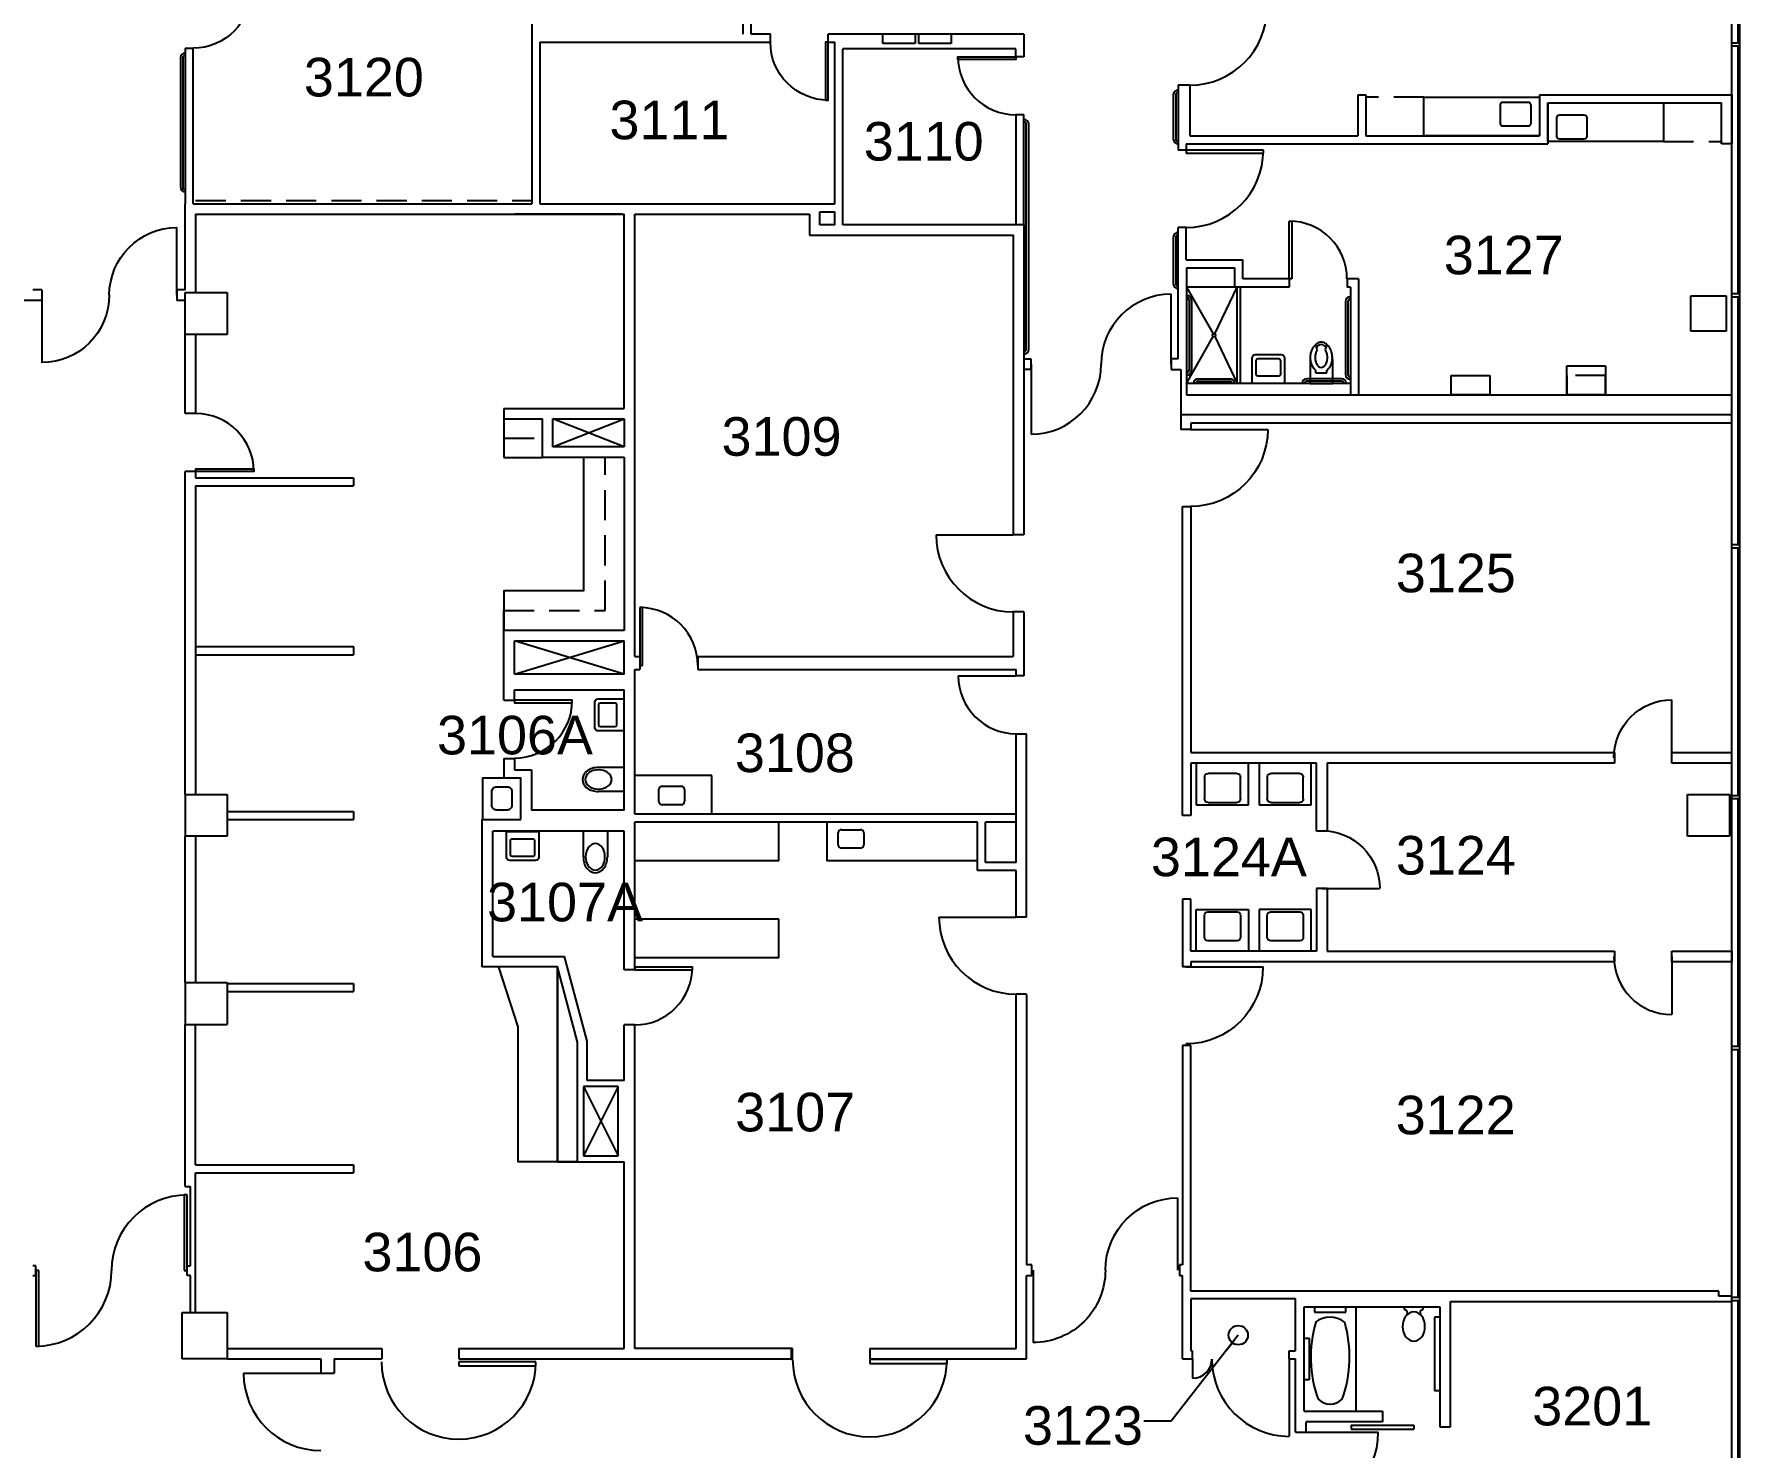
# Model space of a CAD drawing. Extents: x 338 to 7662, y 1527 to 4766.
# Drawn here: x 6426 to 7486, y 3029 to 3908 of the extents above; entities that cross this region are included whole.
import ezdxf
from ezdxf.enums import TextEntityAlignment as Align

# ---------------------------------------------------------------- set-up
doc = ezdxf.new("R2010")
doc.units = 0
doc.header["$LTSCALE"] = 150
doc.header["$MEASUREMENT"] = 0
doc.linetypes.add('HIDDEN2', pattern=[0.1875, 0.125, -0.0625])
doc.layers.get('0').update_dxf_attribs({"linetype": 'CONTINUOUS'})
for name, color, linetype in [('A-ANNO-TX192', 4, 'CONTINUOUS'), ('A-COLS', 5, 'CONTINUOUS'), ('A-DOOR', 2, 'CONTINUOUS'), ('A-FLOR-CASE', 3, 'CONTINUOUS'), ('A-FLOR-CASE-UPPR', 3, 'HIDDEN2'), ('A-FLOR-HRAL', 1, 'CONTINUOUS'), ('A-FLOR-PFIX', 2, 'CONTINUOUS'), ('A-GLAZ', 2, 'CONTINUOUS'), ('A-GLAZ-SILL', 1, 'CONTINUOUS'), ('A-SHFT', 1, 'CONTINUOUS'), ('A-WALL-FULL', 6, 'CONTINUOUS'), ('X-ELEC-PANL', 2, 'CONTINUOUS'), ('X-EQPM', 2, 'CONTINUOUS')]:
    doc.layers.add(name, color=color, linetype=linetype)
doc.styles.add('ARIAL', font='arial.ttf')
doc.styles.get("Standard").update_dxf_attribs({"font": 'simplex'})
doc.dimstyles.new('DIM1-4', dxfattribs={"dimscale": 48, "dimtxt": 0.09375, "dimasz": 0.125, "dimexe": 0.125, "dimexo": 0.09375, "dimgap": 0, "dimtad": 1, "dimdec": 4, "dimzin": 7, "dimdsep": 46, "dimlunit": 4, "dimtxsty": 'Standard', "dimcen": 2.25, "dimdle": 1.5, "dimadec": 0, "dimazin": 0, "dimtfac": 1, "dimtdec": 4, "dimtix": 1, "dimtofl": 0, "dimtmove": 2, "dimatfit": 3, "dimfxl": 1, "dimtolj": 1, "dimtzin": 0, "dimarcsym": 0})

# ---------------------------------------------------------------- blocks, each defined once
blk = doc.blocks.new('dr-48')
blk.add_line((0, 0), (0, 48))
blk.add_arc((-0.1, 0), 48.1, 0.0423, 89.9052)
blk = doc.blocks.new('DR')
blk.add_lwpolyline([(0, 0), (0, 0.049), (1, 0.049), (1, 0)], close=True)
blk.add_arc((0, 0), 1, 0, 90)
blk = doc.blocks.new('90-DOOR')
blk.add_blockref('DR', (0, 0))
blk = doc.blocks.new('GRAB2')
for p, q in [((-3, -9.75), (-3, 9.75)), ((-1.5, -9.75), (-1.5, 9.75))]:
    blk.add_line(p, q)
for centre, radius, start, end in [((0, 9.75), 3, 90, 180), ((0, 9.75), 1.5, 90, 180), ((0, -9.75), 3, 180, 270), ((0, -9.75), 1.5, 180, 270)]:
    blk.add_arc(centre, radius, start, end)
blk = doc.blocks.new('GRAB4')
for p, q in [((-21.75, 3), (21.75, 3)), ((-21.75, 1.5), (21.75, 1.5))]:
    blk.add_line(p, q)
for centre, radius, start, end in [((-21.75, 0), 3, 90, 180), ((-21.75, 0), 1.5, 90, 180), ((21.75, 0), 3, 0, 90), ((21.75, 0), 1.5, 0, 90)]:
    blk.add_arc(centre, radius, start, end)
blk = doc.blocks.new('ABH-3$0$SQSINK', base_point=(7666.5, 954))
for p, q in [((7659, 952.5), (7659, 943.5)), ((7672.5, 954), (7660.5, 954)), ((7674, 943.5), (7674, 952.5)), ((7660.5, 942), (7672.5, 942))]:
    blk.add_line(p, q)
for centre, start, end in [((7660.5, 952.5), 90, 180), ((7672.5, 952.5), 0, 90), ((7660.5, 943.5), 180, 270), ((7672.5, 943.5), 270, 0)]:
    blk.add_arc(centre, 1.5, start, end)
blk = doc.blocks.new('LAV')
for p, q in [((-18, -10), (-18, -26)), ((0, -8), (-16, -8)), ((-5.5, -10.5), (-14.5, -10.5)), ((0, -28), (0, -8)), ((-15.5, -11.5), (-15.5, -24.5)), ((-4.5, -24.5), (-4.5, -11.5)), ((-16, -28), (0, -28)), ((-14.5, -25.5), (-5.5, -25.5))]:
    blk.add_line(p, q)
for centre, radius, start, end in [((-16, -10), 2, 90, 180), ((-14.5, -11.5), 1, 90, 180), ((-5.5, -11.5), 1, 0, 90), ((-16, -26), 2, 180, 270), ((-14.5, -24.5), 1, 180, 270), ((-5.5, -24.5), 1, 270, 0)]:
    blk.add_arc(centre, radius, start, end)
blk = doc.blocks.new('ABH-3$0$DBLDOOR', base_point=(6096, 1716))
for p, q in [((6108, 1716), (6108, 1728)), ((6084, 1716), (6084, 1704))]:
    blk.add_line(p, q)
for centre, start, end in [((6108, 1716), 90, 180), ((6084, 1716), 270, 0)]:
    blk.add_arc(centre, 12, start, end)
blk = doc.blocks.new('dr-42')
blk.add_line((0, 0), (0, 42.1))
blk.add_arc((-0.1, -0.1), 42.1, 0.0689, 89.8337)
blk = doc.blocks.new('window')
at = {"layer": 'A-GLAZ'}
for p, q in [((0, 5), (0, 0)), ((2, 5), (2, 0)), ((2, 1), (156, 1))]:
    blk.add_line(p, q, dxfattribs=at)
at = {"layer": 'A-GLAZ', "linetype": 'Continuous'}
for p, q in [((0, 5), (2, 5)), ((0, 0), (2, 0))]:
    blk.add_line(p, q, dxfattribs=at)
at = {"layer": 'A-GLAZ-SILL'}
for p, q in [((2, 5), (156, 5)), ((2, 0), (156, 0))]:
    blk.add_line(p, q, dxfattribs=at)
blk = doc.blocks.new('A_XP03$0$LAV')
for p, q in [((-18, -10), (-18, -26)), ((0, -8), (-16, -8)), ((-5.5, -10.5), (-14.5, -10.5)), ((0, -28), (0, -8)), ((-15.5, -11.5), (-15.5, -24.5)), ((-4.5, -24.5), (-4.5, -11.5)), ((-16, -28), (0, -28)), ((-14.5, -25.5), (-5.5, -25.5))]:
    blk.add_line(p, q)
for centre, radius, start, end in [((-16, -10), 2, 90, 180), ((-14.5, -11.5), 1, 90, 180), ((-5.5, -11.5), 1, 0, 90), ((-16, -26), 2, 180, 270), ((-14.5, -24.5), 1, 180, 270), ((-5.5, -24.5), 1, 270, 0)]:
    blk.add_arc(centre, radius, start, end)

msp = doc.modelspace()

# ---------------------------------------------------------------- linework, layer by layer
at = {"layer": 'A-COLS'}
for p, q in [((6519.8, 3747), (6545.8, 3747)), ((6519.8, 3721), (6519.8, 3747)), ((6519.8, 3747), (6545.8, 3747)), ((6519.8, 3721), (6519.8, 3747)), ((6545.8, 3747), (6545.8, 3721)), ((6545.8, 3747), (6545.8, 3721)), ((7456, 3723), (7456, 3745)), ((7456, 3745), (7478, 3745)), ((7478, 3723), (7456, 3723)), ((6545.8, 3721), (6519.8, 3721)), ((6545.8, 3721), (6519.8, 3721)), ((6519.8, 3435), (6545.8, 3435)), ((6519.8, 3435), (6519.8, 3409)), ((6519.8, 3435), (6545.8, 3435)), ((6519.8, 3435), (6519.8, 3409)), ((6545.8, 3435), (6545.8, 3409)), ((6545.8, 3435), (6545.8, 3409)), ((7454, 3409), (7454, 3435)), ((7454, 3435), (7480, 3435)), ((6545.8, 3409), (6519.8, 3409)), ((6545.8, 3409), (6519.8, 3409)), ((7480, 3409), (7454, 3409)), ((6519.8, 3318), (6545.8, 3318)), ((6519.8, 3318), (6519.8, 3292)), ((6519.8, 3318), (6545.8, 3318)), ((6519.8, 3318), (6519.8, 3292)), ((6545.8, 3318), (6545.8, 3292)), ((6545.8, 3318), (6545.8, 3292)), ((6519.8, 3292), (6545.8, 3292)), ((6519.8, 3292), (6545.8, 3292)), ((6518, 3113), (6545.8, 3113)), ((6518, 3084), (6518, 3113)), ((6545.8, 3113), (6545.8, 3084))]:
    msp.add_line(p, q, dxfattribs=at)
at = {"layer": 'A-COLS', "linetype": 'Continuous'}
for p, q in [((7478, 3745), (7478, 3723)), ((7480, 3435), (7480, 3409)), ((6545.8, 3084), (6518, 3084))]:
    msp.add_line(p, q, dxfattribs=at)
at = {"layer": 'A-DOOR'}
for p, q in [((7190.3, 3835.5), (7142.2, 3835.5)), ((7142.2, 3835.5), (7142.2, 3833.7)), ((7142.2, 3833.7), (7190.3, 3833.7)), ((7190.3, 3833.7), (7190.3, 3835.5)), ((7206.2, 3755.5), (7206.2, 3791.5)), ((7206.2, 3791.5), (7208, 3791.5)), ((7208, 3791.5), (7208, 3755.5)), ((7208, 3755.5), (7206.2, 3755.5)), ((7173.9, 3690.5), (7173.9, 3750.5)), ((7175.9, 3690.5), (7175.9, 3750.5)), ((7145, 3662), (7193, 3662)), ((6986.7, 3596.5), (7034.7, 3596.5)), ((6804.2, 3551.2), (6802.5, 3551.2)), ((6802.5, 3551.2), (6802.5, 3515.2)), ((6804.2, 3515.2), (6804.2, 3551.2)), ((6802.5, 3515.2), (6804.2, 3515.2)), ((7000.5, 3508.8), (7036.5, 3508.8)), ((7444.2, 3457.8), (7444.2, 3493.8)), ((7226.5, 3376.5), (7262.5, 3376.5)), ((6988.5, 3358.8), (7036.5, 3358.8)), ((7444.2, 3334.2), (7444.2, 3298.2)), ((7142, 3327.8), (7190, 3327.8)), ((6521, 3186), (6519.2, 3186)), ((6519.2, 3186), (6519.2, 3139)), ((6521, 3139), (6521, 3186)), ((7137, 3139.2), (7137, 3184.2)), ((6427, 3139), (6427, 3092)), ((6428.8, 3139), (6427, 3139)), ((6428.8, 3092), (6428.8, 3139)), ((6519.2, 3139), (6521, 3139)), ((7047, 3139.2), (7047, 3094.2)), ((6427, 3092), (6428.8, 3092)), ((6689.9, 3082.2), (6689.9, 3079.8)), ((6737.9, 3082.2), (6689.9, 3082.2)), ((6689.9, 3079.8), (6737.9, 3079.8)), ((6737.9, 3079.8), (6737.9, 3082.2)), ((6945.5, 3083.6), (6945.5, 3081.2)), ((6993.5, 3083.6), (6945.5, 3083.6)), ((6945.5, 3081.2), (6993.5, 3081.2)), ((6993.5, 3081.2), (6993.5, 3083.6)), ((7146.2, 3084), (7146.2, 3072)), ((6556.1, 3075.1), (6605.9, 3075.1)), ((7213.5, 3038.5), (7261.5, 3038.5)), ((7244.8, 3042.9), (7283.8, 3042.9)), ((7244.8, 3042.9), (7244.8, 3040.4)), ((7244.8, 3040.4), (7283.8, 3040.4)), ((7283.8, 3042.9), (7283.8, 3040.4))]:
    msp.add_line(p, q, dxfattribs=at)
for points in [[(6526.5, 3635.8), (6526.5, 3637.5), (6562.5, 3637.5), (6562.5, 3635.8)], [(6724.5, 3493.6), (6724.5, 3491.9), (6760.5, 3491.9), (6760.5, 3493.6)], [(6799.3, 3327.7), (6799.3, 3326), (6835.3, 3326), (6835.3, 3327.7)]]:
    msp.add_lwpolyline(points, close=True, dxfattribs=at)
for centre, radius, start, end in [((7144.5, 3924), 48, 270, 0), ((7142.2, 3835.5), 48, 270, 0), ((7206.2, 3755.5), 36, 0, 90), ((6526.5, 3635.8), 36, 0, 90), ((7034.7, 3596.5), 48, 180, 270), ((6802.5, 3515.2), 36, 0, 90), ((7036.5, 3508.8), 36, 180, 270), ((6724.5, 3493.6), 36, 270, 0), ((7036.5, 3358.8), 48, 180, 270), ((6799.2, 3327.7), 36, 270, 0), ((6521, 3139), 47, 90, 180), ((6427, 3139), 47, 270, 0), ((6689.9, 3082.2), 48, 180, 0), ((6945.5, 3083.6), 48, 180, 0), ((7146.2, 3084), 12, 270.0948, 359.9577), ((6604.1, 3075.1), 48, 180, 270)]:
    msp.add_arc(centre, radius, start, end, dxfattribs=at)
at = {"layer": 'A-DOOR', "extrusion": (0, 0, -1)}
for centre, major_axis, start_param, end_param in [((7145, 3662), (33.9, 33.9), 0.785398, 2.356194), ((7444.2, 3457.8), (25.5, 25.5), 3.926991, 5.497787), ((7226.5, 3376.5), (-25.5, 25.5), 0.785398, 2.356194), ((7142, 3327.8), (33.9, 33.9), 0.785398, 2.356194), ((7137, 3139.2), (-31.8, 31.8), 5.497787, 7.068583), ((7047, 3139.2), (-31.8, 31.8), 2.356194, 3.926991), ((7213.5, 3038.5), (33.9, 33.9), 0.785398, 2.356194)]:
    msp.add_ellipse(centre, major_axis=major_axis, ratio=1, start_param=start_param, end_param=end_param, dxfattribs=at)
at = {"layer": 'A-DOOR'}
msp.add_ellipse((7444.2, 3334.2), major_axis=(-25.5, 25.5), ratio=1, start_param=0.785398, end_param=2.356194, dxfattribs=at)
at = {"layer": 'A-FLOR-CASE'}
for p, q in [((7290, 3868.5), (7362, 3868.5)), ((7290, 3844.5), (7290, 3868.5)), ((7362, 3868.5), (7362, 3844.5)), ((7367, 3865), (7439, 3865)), ((7367, 3841), (7367, 3865)), ((7439, 3865), (7439, 3841)), ((7362, 3844.5), (7290, 3844.5)), ((7439, 3841), (7367, 3841)), ((7307, 3695.5), (7331, 3695.5)), ((7307, 3683.5), (7307, 3695.5)), ((7331, 3695.5), (7331, 3683.5)), ((7379, 3701.5), (7403, 3701.5)), ((7379, 3683.5), (7379, 3701.5)), ((7403, 3701.5), (7403, 3683.5)), ((7331, 3683.5), (7307, 3683.5)), ((7403, 3683.5), (7379, 3683.5)), ((6718, 3668.5), (6718, 3644.5)), ((6718, 3644.5), (6742, 3644.5)), ((7148.5, 3454.5), (7148.5, 3428.5)), ((7181, 3428.5), (7181, 3454.5)), ((7187.5, 3454.5), (7187.5, 3428.5)), ((7220, 3428.5), (7220, 3454.5)), ((6847.3, 3446.7), (6799.3, 3446.7)), ((6847.3, 3422.7), (6847.3, 3446.7)), ((7148.5, 3428.5), (7181, 3428.5)), ((7187.5, 3428.5), (7220, 3428.5)), ((6888.9, 3393.7), (6888.9, 3417.7)), ((6918.8, 3417.7), (6918.8, 3393.7)), ((6888.9, 3393.7), (6799.3, 3393.7)), ((7012.5, 3393.7), (6918.8, 3393.7)), ((7148.5, 3337.5), (7148.5, 3363.5)), ((7148.5, 3363.5), (7181, 3363.5)), ((7181, 3363.5), (7181, 3337.5)), ((7187.5, 3363.5), (7187.5, 3337.5)), ((7220, 3363.5), (7187.5, 3363.5)), ((7220, 3337.5), (7220, 3363.5)), ((6888.9, 3357.5), (6799.3, 3357.5)), ((6888.9, 3333.5), (6888.9, 3357.5)), ((6888.9, 3333.5), (6799.3, 3333.5)), ((6751.2, 3206.6), (6763.8, 3206.6))]:
    msp.add_line(p, q, dxfattribs=at)
for points in [[(6767.4, 3644.8), (6767.4, 3561.6), (6718, 3561.6), (6718, 3537)], [(6763.8, 3206.6), (6726.9, 3206.6), (6726.9, 3290.5), (6714.9, 3327.7)]]:
    msp.add_lwpolyline(points, dxfattribs=at)
for points in [[(6728.6, 3419.4), (6728.6, 3445.1), (6704.6, 3445.1), (6704.6, 3419.4)], [(6751.2, 3327.8), (6751.2, 3327.8), (6751.2, 3206.6), (6751.2, 3206.6)]]:
    msp.add_lwpolyline(points, close=True, dxfattribs=at)
msp.add_lwpolyline([(6713.5, 3439.8), (6720, 3439.8, -0.414214), (6723, 3436.8), (6723, 3428.3, -0.414214), (6720, 3425.3), (6713.5, 3425.3, -0.414214), (6710.5, 3428.3), (6710.5, 3436.8, -0.414214)], format="xyb", close=True, dxfattribs=at)
at = {"layer": 'A-FLOR-CASE-UPPR'}
for p, q in [((7290, 3868.5), (7254, 3868.5)), ((7290, 3844.5), (7290, 3868.5)), ((7290, 3868.5), (7362, 3868.5)), ((7290, 3844.5), (7290, 3868.5)), ((7439, 3865), (7439, 3841)), ((7439, 3865), (7439, 3841)), ((7439, 3841), (7367, 3841)), ((7439, 3841), (7475, 3841)), ((7307, 3695.5), (7331, 3695.5)), ((7307, 3683.5), (7307, 3695.5)), ((7331, 3695.5), (7331, 3683.5)), ((7403, 3695.5), (7379, 3695.5)), ((7379, 3695.5), (7379, 3683.5)), ((7403, 3683.5), (7403, 3695.5)), ((6718, 3668.5), (6718, 3656.5)), ((6718, 3656.5), (6742, 3656.5))]:
    msp.add_line(p, q, dxfattribs=at)
msp.add_lwpolyline([(6718, 3537), (6718, 3549.3), (6781, 3549.3), (6781, 3644.8)], dxfattribs=at)
at = {"layer": 'A-FLOR-HRAL'}
for p, q in [((6516.8, 3893), (6516.8, 3812.7)), ((6518.3, 3893), (6518.3, 3812.7)), ((7134.2, 3870), (7134.2, 3842.5)), ((7135.7, 3870), (7135.7, 3842.5)), ((7042.8, 3711.8), (7042.8, 3851.7)), ((7044.3, 3711.8), (7044.3, 3851.8)), ((7134.2, 3781.5), (7134.2, 3752.5)), ((7135.7, 3781.5), (7135.7, 3752.5))]:
    msp.add_line(p, q, dxfattribs=at)
for centre, radius, start, end in [((6519.8, 3893), 3, 90, 180), ((6519.8, 3893), 1.5, 90, 180), ((7137.2, 3870), 3, 90, 180), ((7137.2, 3870), 1.5, 90, 180), ((7041.3, 3851.7), 3, 0, 90), ((7041.3, 3851.7), 1.5, 0, 90), ((7137.2, 3842.5), 3, 180, 270), ((7137.2, 3842.5), 1.5, 180, 270), ((6519.8, 3812.7), 3, 180, 270), ((6519.8, 3812.7), 1.5, 180, 270), ((7137.2, 3781.5), 3, 90, 180), ((7137.2, 3781.5), 1.5, 90, 180), ((7137.2, 3752.5), 3, 180, 270), ((7137.2, 3752.5), 1.5, 180, 270), ((7041.3, 3711.8), 1.5, 270, 0), ((7041.3, 3711.8), 3, 270, 0)]:
    msp.add_arc(centre, radius, start, end, dxfattribs=at)
at = {"layer": 'A-FLOR-PFIX'}
for p, q in [((6791, 3795.8), (6724.5, 3795.8)), ((7172.4, 3750.5), (7142.5, 3750.5)), ((7142.5, 3750.5), (7158.9, 3721.3)), ((7160.1, 3721.3), (7173.9, 3750.5)), ((7241.3, 3741.5), (7241.3, 3696.1)), ((7242.8, 3741.5), (7242.8, 3696.1)), ((7142.5, 3690.5), (7158.9, 3719.7)), ((7160.1, 3719.7), (7173.9, 3690.5)), ((7238.7, 3693.5), (7217.3, 3693.5)), ((7238.7, 3692), (7217.3, 3692)), ((7173.8, 3448), (7155.8, 3448)), ((7212.8, 3448), (7194.8, 3448)), ((6814.3, 3430.6), (6814.3, 3438.1)), ((6816.3, 3440.1), (6828.3, 3440.1)), ((6830.3, 3438.1), (6830.3, 3430.6)), ((7153.5, 3445.8), (7153.5, 3432.2)), ((7176, 3432.2), (7176, 3445.8)), ((7192.5, 3445.8), (7192.5, 3432.2)), ((7215, 3432.2), (7215, 3445.8)), ((6828.3, 3428.6), (6816.3, 3428.6)), ((7155.8, 3430), (7173.8, 3430)), ((7194.8, 3430), (7212.8, 3430)), ((6925.8, 3403.6), (6925.8, 3411.1)), ((6927.8, 3413.1), (6939.8, 3413.1)), ((6941.8, 3411.1), (6941.8, 3403.6)), ((6939.8, 3401.6), (6927.8, 3401.6)), ((7153.5, 3346.2), (7153.5, 3359.8)), ((7155.8, 3362), (7173.8, 3362)), ((7176, 3359.8), (7176, 3346.2)), ((7192.5, 3346.2), (7192.5, 3359.8)), ((7194.8, 3362), (7212.8, 3362)), ((7215, 3359.8), (7215, 3346.2)), ((7173.8, 3344), (7155.8, 3344)), ((7212.8, 3344), (7194.8, 3344)), ((7222, 3116.5), (7222, 3113.2)), ((7222, 3113.2), (7241.5, 3113.2)), ((7241.5, 3113.2), (7241.5, 3116.5)), ((7248, 3051.5), (7248, 3116.5)), ((7277.7, 3116.5), (7289.7, 3116.5)), ((7296.7, 3110), (7296.7, 3064.5)), ((7300, 3110), (7296.7, 3110)), ((7215.5, 3097), (7218.7, 3097)), ((7218.7, 3097), (7218.7, 3071)), ((7218.7, 3071), (7215.5, 3071)), ((7296.7, 3064.5), (7300, 3064.5))]:
    msp.add_line(p, q, dxfattribs=at)
at = {"layer": 'A-FLOR-PFIX', "linetype": 'Continuous'}
for p, q in [((7223.7, 3711.8), (7223, 3714)), ((7229.4, 3714), (7228.7, 3711.8)), ((7219.3, 3705.4), (7219.3, 3690.5)), ((7233.3, 3690.5), (7233.3, 3705.4)), ((7222.7, 3698.8), (7222.7, 3697.2)), ((7222.7, 3697.2), (7229.7, 3697.2)), ((7229.7, 3697.2), (7229.7, 3698.8)), ((7219.3, 3690.5), (7223.2, 3690.5)), ((7223.2, 3690.5), (7226.2, 3690.5)), ((7226.2, 3690.5), (7229.3, 3690.5)), ((7229.3, 3690.5), (7233.3, 3690.5)), ((6792.8, 3451.8), (6776.7, 3451.8)), ((6792.8, 3436.8), (6776.7, 3436.8)), ((6767.3, 3412.2), (6767.3, 3396.2)), ((6782.3, 3412.2), (6782.3, 3396.2))]:
    msp.add_line(p, q, dxfattribs=at)
at = {"layer": 'A-FLOR-PFIX'}
msp.add_circle((7159.5, 3720.5), 1, dxfattribs=at)
for centre, radius, start, end in [((7244.3, 3741.5), 3, 90, 180), ((7244.3, 3741.5), 1.5, 90, 180), ((7217.3, 3690.5), 3, 90, 180), ((7217.3, 3690.5), 1.5, 90, 180), ((7238.7, 3690.5), 3, 0, 90), ((7238.7, 3690.5), 1.5, 0, 90), ((7244.3, 3696.1), 3, 180, 270), ((7244.3, 3696.1), 1.5, 180, 270), ((6816.3, 3438.1), 2, 90, 180), ((6828.3, 3438.1), 2, 0, 90), ((6816.3, 3430.6), 2, 180, 270), ((6828.3, 3430.6), 2, 270, 0), ((6927.8, 3411.1), 2, 90, 180), ((6939.8, 3411.1), 2, 0, 90), ((6927.8, 3403.6), 2, 180, 270), ((6939.8, 3403.6), 2, 270, 0), ((7231.7, 3095), 15, 53.1301, 126.8699), ((7279.2, 3116), 1.58, 161.5651, 251.5651), ((7278, 3112.8), 1.83, 314.344, 67.6996), ((7289.4, 3112.8), 1.79, 111.7988, 228.2571), ((7288.2, 3116), 1.58, 288.4349, 18.4349), ((7298.5, 3085.3), 78.8, 164.0452, 199.5346), ((7165, 3085.3), 78.8, 340.4654, 15.9548), ((7231.7, 3066.9), 10.9, 226.3972, 313.6028)]:
    msp.add_arc(centre, radius, start, end, dxfattribs=at)
at = {"layer": 'A-FLOR-PFIX', "linetype": 'Continuous'}
for centre, radius, start, end in [((7229, 3707.5), 9.56, 143.3275, 162.8584), ((7227.3, 3708.8), 7.43, 133.4258, 143.3275), ((7228.2, 3708.6), 8.18, 122.7616, 136.6903), ((7222.5, 3713.8), 0.5, 18.2438, 133.4259), ((7228.2, 3708.6), 6.68, 122.7617, 137.2435), ((7226.2, 3711.6), 4.62, 90, 122.7617), ((7226.2, 3711.6), 3.12, 90, 122.7618), ((7226.2, 3711.6), 4.62, 57.2383, 90), ((7226.2, 3711.6), 3.12, 57.2382, 90), ((7224.3, 3708.6), 6.68, 43.6858, 57.2383), ((7224.3, 3708.6), 8.18, 32.7685, 57.2383), ((7229.9, 3713.9), 0.5, 44.3279, 161.7562), ((7221.3, 3706.7), 11.8, 14.929, 32.7685), ((7231.7, 3706.7), 12.4, 162.8584, 180), ((7236.1, 3705.4), 16.8, 174.8046, 180), ((7231.7, 3706.7), 12.4, 180, 197.1416), ((7229, 3705.9), 9.56, 197.1417, 216.6724), ((7231.7, 3706.7), 9.38, 162.8584, 180), ((7231.7, 3706.7), 9.38, 180, 197.1416), ((7229, 3707.5), 6.56, 144.4829, 162.8583), ((7229, 3705.9), 6.56, 197.1417, 216.6725), ((7223.2, 3711.6), 0.5, 324.4828, 18.2438), ((7227.3, 3704.6), 4.43, 216.6725, 231.8648), ((7225.1, 3704.6), 4.43, 308.1352, 323.3275), ((7229.1, 3711.6), 0.5, 161.7562, 215.5172), ((7223.4, 3707.5), 6.56, 17.1417, 35.5171), ((7223.4, 3705.9), 6.56, 323.3275, 342.8583), ((7220.7, 3706.7), 9.38, 0, 17.1416), ((7220.7, 3706.7), 9.38, 342.8584, 360), ((7223.4, 3705.9), 9.56, 323.3276, 342.8583), ((7220.7, 3706.7), 12.4, 342.8584, 8.2651), ((7216.4, 3705.4), 16.8, 0, 14.9289), ((7227.3, 3704.6), 7.43, 216.6725, 231.8648), ((7226.2, 3703.3), 2.76, 233.419, 306.581), ((7225.1, 3704.6), 7.43, 308.1352, 323.3275), ((6774.5, 3443.2), 8.05, 126.9275, 151.1395), ((6774.7, 3443.2), 6.53, 125.8575, 150.1826), ((6775.9, 3441.4), 10.3, 107.292, 126.9275), ((6775.9, 3441.6), 8.61, 106.6662, 125.8575), ((6776.7, 3438.6), 13.2, 90, 107.292), ((6776.7, 3438.9), 11.4, 73.3338, 106.6662), ((6777.5, 3441.6), 8.61, 54.1425, 73.3338), ((6778.8, 3443.2), 6.53, 29.8174, 54.1425), ((6772.5, 3444.3), 5.7, 151.1395, 208.8605), ((6774.5, 3445.5), 8.05, 208.8605, 233.0725), ((6772.9, 3444.3), 4.38, 150.1826, 209.8174), ((6774.7, 3445.4), 6.53, 209.8174, 234.1425), ((6775.9, 3447.2), 10.3, 233.0725, 252.708), ((6775.9, 3447.1), 8.61, 234.1425, 253.3338), ((6776.7, 3450.1), 13.2, 252.708, 270), ((6776.7, 3449.7), 11.4, 253.3338, 286.6662), ((6777.5, 3447.1), 8.61, 286.6662, 305.8575), ((6778.8, 3445.4), 6.53, 305.8575, 330.1826), ((6780.6, 3444.3), 4.38, 0, 29.8174), ((6780.6, 3444.3), 4.38, 330.1826, 0), ((6780.6, 3396.2), 13.2, 180, 197.292), ((6780.2, 3396.2), 11.4, 163.3338, 196.6662), ((6777.6, 3397), 8.61, 144.1425, 163.3338), ((6775.9, 3398.2), 6.53, 119.8174, 144.1425), ((6774.8, 3400.1), 4.38, 60.1826, 119.8174), ((6773.8, 3398.2), 6.53, 35.8575, 60.1826), ((6772.1, 3397), 8.61, 16.6662, 35.8575), ((6769.4, 3396.2), 11.4, 0, 16.6662), ((6769.4, 3396.2), 11.4, 343.3338, 0), ((6769.1, 3396.2), 13.2, 342.708, 0), ((6777.7, 3395.4), 10.3, 197.292, 216.9275), ((6777.6, 3395.4), 8.61, 196.6662, 215.8575), ((6776, 3394), 8.05, 216.9275, 241.1395), ((6775.9, 3394.2), 6.53, 215.8575, 240.1826), ((6774.8, 3392), 5.7, 241.1395, 298.8605), ((6774.8, 3392.3), 4.38, 240.1826, 299.8174), ((6773.8, 3394.2), 6.53, 299.8174, 324.1425), ((6773.7, 3394), 8.05, 298.8605, 323.0725), ((6772.1, 3395.4), 8.61, 324.1425, 343.3338), ((6771.9, 3395.4), 10.3, 323.0725, 342.708)]:
    msp.add_arc(centre, radius, start, end, dxfattribs=at)
at = {"layer": 'A-FLOR-PFIX', "extrusion": (0, 0, -1)}
for centre, major_axis, start_param, end_param in [((7155.8, 3445.8), (-1.59, 1.59), 5.497787, 7.068583), ((7173.8, 3445.8), (-1.59, 1.59), 0.785398, 2.356194), ((7194.8, 3445.8), (-1.59, 1.59), 5.497787, 7.068583), ((7212.8, 3445.8), (-1.59, 1.59), 0.785398, 2.356194), ((7155.8, 3432.2), (-1.59, 1.59), 3.926991, 5.497787), ((7173.8, 3432.2), (-1.59, 1.59), 2.356194, 3.926991), ((7194.8, 3432.2), (-1.59, 1.59), 3.926991, 5.497787), ((7212.8, 3432.2), (-1.59, 1.59), 2.356194, 3.926991), ((7155.8, 3359.8), (1.59, 1.59), 3.926991, 5.497787), ((7173.8, 3359.8), (1.59, 1.59), 5.497787, 7.068583), ((7194.8, 3359.8), (1.59, 1.59), 3.926991, 5.497787), ((7212.8, 3359.8), (1.59, 1.59), 5.497787, 7.068583), ((7155.8, 3346.2), (1.59, 1.59), 2.356194, 3.926991), ((7173.8, 3346.2), (1.59, 1.59), 0.785398, 2.356194), ((7194.8, 3346.2), (1.59, 1.59), 2.356194, 3.926991), ((7212.8, 3346.2), (1.59, 1.59), 0.785398, 2.356194)]:
    msp.add_ellipse(centre, major_axis=major_axis, ratio=1, start_param=start_param, end_param=end_param, dxfattribs=at)
msp.add_ellipse((7283.7, 3104.2), major_axis=(0, 9.1), ratio=0.769231, dxfattribs=at)
at = {"layer": 'A-SHFT'}
for p, q in [((6792.8, 3651.2), (6748.5, 3668.5)), ((6748.5, 3651.2), (6792.8, 3668.5)), ((6792.8, 3509.8), (6724.5, 3530.5)), ((6724.5, 3509.8), (6792.8, 3530.5)), ((6767.5, 3253.4), (6789, 3210.4)), ((6789, 3253.4), (6767.5, 3210.4))]:
    msp.add_line(p, q, dxfattribs=at)
at = {"layer": 'A-WALL-FULL'}
for p, q in [((6866.7, 3907.7), (6866.7, 3962)), ((6871.7, 3907.7), (6871.7, 3962)), ((6735.3, 3939), (6735.3, 3802.2)), ((6883.7, 3907.7), (6871.7, 3907.7)), ((6883.7, 3902.7), (6883.7, 3907.7)), ((7041.3, 3907.7), (6919.7, 3907.7)), ((6919.7, 3902.7), (6919.7, 3907.7)), ((7041.3, 3907.7), (7041.3, 3893.7)), ((6519.8, 3899), (6519.8, 3802.2)), ((6519.8, 3899), (6524.8, 3899)), ((6524.8, 3802.2), (6524.8, 3899)), ((6740.3, 3902.7), (6883.7, 3902.7)), ((6740.3, 3902.7), (6740.3, 3802.2)), ((6919.7, 3902.7), (6923.7, 3902.7)), ((6923.7, 3802.2), (6923.7, 3902.7)), ((6928.7, 3789.2), (6928.7, 3898.5)), ((7036.3, 3898.5), (6928.7, 3898.5)), ((7036.3, 3893.7), (7036.3, 3898.5)), ((7041.3, 3893.7), (7036.3, 3893.7)), ((7144.5, 3876), (7137.2, 3876)), ((7137.2, 3876), (7137.2, 3835.5)), ((7144.5, 3876), (7144.5, 3844.5)), ((7249, 3870), (7249, 3844.5)), ((7249, 3870), (7254, 3870)), ((7254, 3870), (7254, 3844.5)), ((7362, 3870), (7362, 3844.5)), ((7362, 3870), (7481.5, 3870)), ((7367, 3865), (7367, 3839.5)), ((7367, 3865), (7475, 3865)), ((7475, 3839.5), (7475, 3865)), ((7481.5, 3870), (7481.5, 3839.5)), ((7036.3, 3857.7), (7041.3, 3857.7)), ((7036.3, 3857.7), (7036.3, 3789.2)), ((7041.3, 3789.2), (7041.3, 3857.7)), ((7144.5, 3844.5), (7249, 3844.5)), ((7254, 3844.5), (7362, 3844.5)), ((7142.2, 3835.5), (7137.2, 3835.5)), ((7142.2, 3839.5), (7367, 3839.5)), ((7142.2, 3839.5), (7142.2, 3835.5)), ((7481.5, 3839.5), (7475, 3839.5)), ((6519.8, 3748.8), (6519.8, 3802.2)), ((6524.8, 3802.2), (6735.3, 3802.2)), ((6740.3, 3802.2), (6914.5, 3802.2)), ((6914.5, 3802.2), (6923.7, 3802.2)), ((6914.5, 3789.2), (6914.5, 3797.2)), ((6914.5, 3797.2), (6923.7, 3797.2)), ((6923.7, 3789.2), (6923.7, 3797.2)), ((6526.3, 3795.8), (6792.8, 3795.8)), ((6526.3, 3795.8), (6526.3, 3747)), ((6792.8, 3675), (6792.8, 3795.8)), ((6799.3, 3795.8), (6908, 3795.8)), ((6799.3, 3520.8), (6799.3, 3795.8)), ((6908, 3795.8), (6908, 3782.8)), ((6923.7, 3789.2), (6914.5, 3789.2)), ((7041.2, 3789.2), (6928.7, 3789.2)), ((7041.2, 3789.2), (7041.2, 3596.5)), ((7137.2, 3705.8), (7137.2, 3787.5)), ((7142.2, 3787.5), (7137.2, 3787.5)), ((7142.2, 3767.5), (7142.2, 3787.5)), ((6908, 3782.8), (7034.8, 3782.8)), ((7034.8, 3596.5), (7034.8, 3782.8)), ((7142.2, 3767.5), (7177.4, 3767.5)), ((7177.4, 3755.5), (7177.4, 3767.5)), ((7142.5, 3762.5), (7172.4, 3762.5)), ((7142.5, 3762.5), (7142.5, 3683.5)), ((7172.4, 3750.5), (7172.4, 3762.5)), ((7206.2, 3755.5), (7177.4, 3755.5)), ((7206.2, 3755.5), (7206.2, 3750.5)), ((7242.3, 3755.5), (7242.3, 3750.5)), ((7249.3, 3755.5), (7242.3, 3755.5)), ((7249.3, 3755.5), (7249.3, 3683.5)), ((6430.6, 3748.8), (6425, 3748.8)), ((6430.6, 3748.8), (6430.6, 3742.2)), ((6519.8, 3748.8), (6514.6, 3748.8)), ((6514.6, 3748.8), (6514.6, 3742.2)), ((7206.2, 3750.5), (7172.4, 3750.5)), ((7244.3, 3750.5), (7242.3, 3750.5)), ((7244.3, 3750.5), (7244.3, 3683.5)), ((6430.6, 3742.2), (6419, 3742.2)), ((6519.8, 3742.2), (6514.6, 3742.2)), ((6519.8, 3671.8), (6519.8, 3721)), ((6526.3, 3721), (6526.3, 3671.8)), ((7041.3, 3705.8), (7045.7, 3705.8)), ((7045.7, 3705.8), (7045.7, 3699.2)), ((7132.8, 3705.8), (7132.8, 3699.2)), ((7137.2, 3705.8), (7132.8, 3705.8)), ((7045.7, 3699.2), (7041.3, 3699.2)), ((7132.8, 3699.2), (7138.8, 3699.2)), ((7138.8, 3699.2), (7138.8, 3662)), ((7244.3, 3690.5), (7142.5, 3690.5)), ((7142.5, 3683.5), (7481.5, 3683.5)), ((7481.5, 3665.8), (7481.5, 3683.5)), ((6526.5, 3671.8), (6519.8, 3671.8)), ((6718, 3675), (6718, 3668.5)), ((6718, 3675), (6792.8, 3675)), ((7481.5, 3671), (7138.8, 3671)), ((6718, 3668.5), (6742, 3668.5)), ((6742, 3644.8), (6742, 3668.5)), ((6748.5, 3651.2), (6748.5, 3668.5)), ((6748.5, 3668.5), (6792.8, 3668.5)), ((6792.8, 3668.5), (6792.8, 3651.2)), ((7145, 3662), (7138.8, 3662)), ((7145, 3665.8), (7145, 3662)), ((7481.5, 3665.8), (7145, 3665.8)), ((6792.8, 3651.2), (6748.5, 3651.2)), ((6742, 3644.8), (6792.8, 3644.8)), ((6792.8, 3644.8), (6792.8, 3537)), ((6519.8, 3435), (6519.8, 3635.8)), ((6526.3, 3635.8), (6519.8, 3635.8)), ((6526.3, 3635.8), (6526.3, 3631.8)), ((6526.3, 3631.8), (6624.4, 3631.8)), ((6624.4, 3631.8), (6624.4, 3626.8)), ((6526.3, 3626.8), (6624.4, 3626.8)), ((6526.3, 3626.8), (6526.3, 3435)), ((7140, 3422), (7140, 3614)), ((7140, 3614), (7145, 3614)), ((7145, 3614), (7145, 3461)), ((7041.2, 3596.5), (7034.7, 3596.5)), ((7041.2, 3548.5), (7034.7, 3548.5)), ((7034.7, 3548.5), (7034.7, 3520.8)), ((7041.2, 3548.5), (7041.2, 3508.8)), ((6718, 3493.6), (6718, 3537)), ((6792.8, 3537), (6718, 3537)), ((6526.3, 3526.9), (6624.4, 3526.9)), ((6526.3, 3521.9), (6624.4, 3521.9)), ((6624.4, 3526.9), (6624.4, 3521.9)), ((6724.5, 3509.8), (6724.5, 3530.5)), ((6724.5, 3530.5), (6792.8, 3530.5)), ((6792.8, 3509.8), (6792.8, 3530.5)), ((6799.3, 3520.8), (6802.5, 3520.8)), ((6799.3, 3512.8), (6802.5, 3512.8)), ((6799.3, 3422.7), (6799.3, 3512.8)), ((6802.5, 3520.8), (6802.5, 3512.8)), ((6838.5, 3520.8), (7034.7, 3520.8)), ((6838.5, 3520.8), (6838.5, 3512.8)), ((6838.5, 3512.8), (7036.5, 3512.8)), ((7036.5, 3508.8), (7036.5, 3512.8)), ((6792.8, 3509.8), (6724.5, 3509.8)), ((7041.2, 3508.8), (7036.5, 3508.8)), ((6718, 3493.6), (6724.5, 3493.6)), ((6724.5, 3493.6), (6724.5, 3500)), ((6724.5, 3500), (6792.8, 3500)), ((6792.8, 3425.2), (6792.8, 3500)), ((7036.5, 3472.7), (7043, 3472.7)), ((7036.5, 3392.7), (7036.5, 3472.7)), ((7043, 3358.8), (7043, 3472.7)), ((7145, 3461), (7408.5, 3461)), ((7408.5, 3461), (7408.5, 3454.5)), ((7444.2, 3461), (7481.5, 3461)), ((7444.2, 3454.5), (7444.2, 3461)), ((7481.5, 3454.5), (7481.5, 3461)), ((6718, 3457.3), (6724.5, 3457.3)), ((6718, 3457.3), (6718, 3445.1)), ((6724.5, 3457.3), (6724.5, 3450.3)), ((6724.5, 3450.3), (6735.2, 3450.3)), ((6735.2, 3450.3), (6735.2, 3425.2)), ((7223.2, 3454.5), (7145, 3454.5)), ((7145, 3454.5), (7145, 3422)), ((7223.2, 3412.2), (7223.2, 3454.5)), ((7408.5, 3454.5), (7229.8, 3454.5)), ((7229.8, 3454.5), (7229.8, 3412.2)), ((7481.5, 3454.5), (7444.2, 3454.5)), ((6545.8, 3424.4), (6624.4, 3424.4)), ((6545.8, 3419.4), (6624.4, 3419.4)), ((6624.4, 3424.4), (6624.4, 3419.4)), ((6704.5, 3327.8), (6704.5, 3419.4)), ((6792.8, 3425.2), (6735.2, 3425.2)), ((7036.5, 3422.7), (6799.3, 3422.7)), ((6799.3, 3326), (6799.3, 3417.7)), ((7012.5, 3417.7), (6799.3, 3417.7)), ((7012.5, 3387.7), (7012.5, 3417.7)), ((7036.5, 3417.7), (7017.5, 3417.7)), ((7017.5, 3392.7), (7017.5, 3417.7)), ((7145, 3422), (7140, 3422)), ((6519.8, 3318), (6519.8, 3409)), ((6526.3, 3409), (6526.3, 3318)), ((6792.8, 3412.2), (6711, 3412.2)), ((6711, 3334.2), (6711, 3412.2)), ((6792.8, 3326), (6792.8, 3412.2)), ((7229.8, 3412.2), (7223.2, 3412.2)), ((7036.5, 3387.7), (7012.5, 3387.7)), ((7036.5, 3392.7), (7017.5, 3392.7)), ((7036.5, 3358.8), (7036.5, 3387.7)), ((7223.2, 3376.5), (7223.2, 3337.5)), ((7229.8, 3376.5), (7223.2, 3376.5)), ((7229.8, 3376.5), (7229.8, 3337.5)), ((7140, 3370), (7140, 3327.8)), ((7145, 3370), (7140, 3370)), ((7145, 3337.5), (7145, 3370)), ((7043, 3358.8), (7036.5, 3358.8)), ((6711, 3334.2), (6755.6, 3334.2)), ((6769.7, 3281.7), (6755.6, 3334.2)), ((7223.2, 3337.5), (7145, 3337.5)), ((7408.5, 3331), (7145, 3331)), ((7145, 3331), (7145, 3327.8)), ((7229.8, 3337.5), (7408.5, 3337.5)), ((7408.5, 3337.5), (7408.5, 3331)), ((7444.2, 3337.5), (7481.5, 3337.5)), ((7444.2, 3331), (7444.2, 3337.5)), ((7481.5, 3331), (7444.2, 3331)), ((7481.5, 3337.5), (7481.5, 3331)), ((6751.2, 3327.8), (6704.5, 3327.8)), ((6763.8, 3281), (6751.2, 3327.8)), ((6799.3, 3326), (6792.8, 3326)), ((7145, 3327.8), (7140, 3327.8)), ((6545.8, 3312.5), (6624.4, 3312.5)), ((6545.9, 3317.5), (6624.4, 3317.5)), ((6624.4, 3317.5), (6624.4, 3312.5)), ((7043, 3310.8), (7036.5, 3310.8)), ((7036.5, 3090.5), (7036.5, 3310.7)), ((7043, 3310.7), (7043, 3142.5)), ((6519.8, 3191.2), (6519.8, 3292)), ((6526.3, 3204.7), (6526.3, 3292)), ((6799.3, 3291.7), (6792.8, 3291.7)), ((6792.8, 3257.1), (6792.8, 3291.7)), ((6799.3, 3090.5), (6799.3, 3291.7)), ((6763.8, 3206.6), (6763.8, 3281)), ((6769.7, 3257.1), (6769.7, 3281.7)), ((7140, 3279), (7140, 3142.5)), ((7145, 3279), (7140, 3279)), ((7145, 3126.2), (7145, 3279)), ((6792.8, 3257.1), (6769.7, 3257.1)), ((6767.5, 3253.4), (6767.5, 3210.4)), ((6789, 3253.4), (6767.5, 3253.4)), ((6789, 3210.4), (6789, 3253.4)), ((6526.3, 3204.7), (6624.4, 3204.7)), ((6624.4, 3204.7), (6624.4, 3199.7)), ((6763.8, 3206.6), (6792.8, 3206.6)), ((6767.5, 3210.4), (6789, 3210.4)), ((6792.8, 3090.5), (6792.8, 3206.6)), ((6526.3, 3113), (6526.3, 3199.7)), ((6526.3, 3199.7), (6624.4, 3199.7)), ((6519.8, 3191.2), (6523, 3191.2)), ((6523, 3142), (6523, 3191.2)), ((6427, 3142), (6425, 3142)), ((6427, 3136), (6427, 3142)), ((6521, 3142), (6523, 3142)), ((6521, 3136), (6521, 3142)), ((7046.3, 3142.5), (7043, 3142.5)), ((7046.3, 3136), (7046.3, 3142.5)), ((7138, 3142.5), (7138, 3136)), ((7140, 3142.5), (7138, 3142.5)), ((6425, 3136), (6427, 3136)), ((6523, 3136), (6521, 3136)), ((6523, 3113), (6523, 3136)), ((7043, 3136), (7046.3, 3136)), ((7043, 3084), (7043, 3136)), ((7138, 3136), (7140, 3136)), ((7140, 3084), (7140, 3136)), ((7473.5, 3126.2), (7145, 3126.2)), ((7210.2, 3121.5), (7145, 3121.5)), ((7145, 3121.5), (7145, 3089)), ((7210.2, 3089), (7210.2, 3121.5)), ((7306.5, 3041.8), (7306.5, 3119.8)), ((7306.5, 3119.8), (7481.5, 3119.8)), ((7473.5, 3123), (7473.5, 3126.2)), ((7481.5, 3123), (7473.5, 3123)), ((7481.5, 3119.8), (7481.5, 3123)), ((7215.5, 3116.5), (7300, 3116.5)), ((7215.5, 3051.5), (7215.5, 3116.5)), ((7300, 3116.5), (7300, 3041.8)), ((6545.8, 3090.5), (6642, 3090.5)), ((6642, 3090.5), (6642, 3084)), ((6690, 3090.5), (6792.8, 3090.5)), ((6690, 3090.5), (6690, 3084)), ((6897.5, 3090.5), (6799.3, 3090.5)), ((6896.8, 3084), (6896.8, 3090.5)), ((6897.5, 3084), (6897.5, 3090.5)), ((6945.5, 3090.5), (7036.5, 3090.5)), ((6945.5, 3090.5), (6945.5, 3084)), ((7145, 3089), (7146.2, 3089)), ((7146.2, 3084), (7146.2, 3089)), ((7206.2, 3084), (7206.2, 3089)), ((7206.2, 3089), (7210.2, 3089)), ((6545.8, 3084), (6604.1, 3084)), ((6604.1, 3084), (6604.1, 3075.1)), ((6612.4, 3084), (6612.4, 3075.1)), ((6612.4, 3084), (6642, 3084)), ((6690, 3084), (6897.5, 3084)), ((6945.5, 3084), (7043, 3084)), ((7140, 3084), (7146.2, 3084)), ((7206.2, 3084), (7210.2, 3084)), ((7210.2, 3038.5), (7210.2, 3084)), ((6604.1, 3075.1), (6612.4, 3075.1)), ((7215.5, 3051.5), (7264.2, 3051.5)), ((7264.2, 3045), (7216.8, 3045)), ((7216.8, 3038.5), (7216.8, 3045)), ((7264.2, 3051.5), (7264.2, 3045)), ((7210.2, 3038.5), (7216.8, 3038.5)), ((7300, 3041.8), (7306.5, 3041.8))]:
    msp.add_line(p, q, dxfattribs=at)
at = {"layer": 'X-ELEC-PANL'}
for p, q in [((6953.6, 3902), (6953.6, 3907.7)), ((6973.7, 3907.7), (6973.7, 3902)), ((6976, 3902), (6976, 3907.7)), ((6996.1, 3907.7), (6996.1, 3902)), ((6973.7, 3902), (6953.6, 3902)), ((6996.1, 3902), (6976, 3902))]:
    msp.add_line(p, q, dxfattribs=at)
at = {"layer": 'X-EQPM', "linetype": 'HIDDEN2'}
msp.add_line((6526.3, 3804.2), (6735.3, 3804.2), dxfattribs=at)

# ---------------------------------------------------------------- block references
at = {"layer": 'A-DOOR'}
for p, xscale, yscale, zscale, rotation in [((6524.8, 3935), -36, 36, 36, 179.9999999999998), ((6919.7, 3902.7), -36.03607762973888, 36.03607762973888, 36.03607762973895, 90), ((7036.3, 3893.7), 36.03607762973843, 36.03607762973843, 36.03607762973843, 179.9999999999998)]:
    msp.add_blockref('90-DOOR', p, dxfattribs=dict(at, xscale=xscale, yscale=yscale, zscale=zscale, rotation=rotation))
at = {"layer": 'A-DOOR', "xscale": -1}
msp.add_blockref('dr-42', (6514.6, 3745.5), dxfattribs=at)
at = {"layer": 'A-DOOR', "xscale": -1, "rotation": 179.9999999999998}
msp.add_blockref('dr-42', (6430.6, 3745.5), dxfattribs=at)
at = {"layer": 'A-DOOR', "xscale": 3.626602907459528, "yscale": 3.626602907459528, "zscale": 0.9670941086559449}
msp.add_blockref('ABH-3$0$DBLDOOR', (7089.3, 3702.5), dxfattribs=at)
at = {"layer": 'A-DOOR', "rotation": 179.9999999999998}
msp.add_blockref('dr-48', (7206.2, 3084), dxfattribs=at)
at = {"layer": 'A-FLOR-PFIX', "xscale": -1.255677611705323, "yscale": 1.255677611705778, "zscale": 1.004542089364489}
for p in [(7347, 3865.5), (7382, 3857.5)]:
    msp.add_blockref('ABH-3$0$SQSINK', p, dxfattribs=at)
at = {"layer": 'A-FLOR-PFIX', "rotation": 270}
for name, p in [('GRAB4', (7142.5, 3720.5)), ('GRAB2', (7159.5, 3690.5))]:
    msp.add_blockref(name, p, dxfattribs=at)
at = {"layer": 'A-FLOR-PFIX', "xscale": -1, "rotation": 90}
msp.add_blockref('LAV', (7175.3, 3690.5), dxfattribs=at)
at = {"layer": 'A-FLOR-PFIX', "linetype": 'Continuous', "xscale": -1}
for p, rotation in [((6792.5, 3466.5), 179.9999999999999), ((6747.6, 3411.9), 270)]:
    msp.add_blockref('A_XP03$0$LAV', p, dxfattribs=dict(at, rotation=rotation))
at = {"layer": 'A-WALL-FULL', "rotation": 90}
for p in [(7486.5, 3900.4), (7486.5, 3744.4), (7486.5, 3588.4), (7486.5, 3432.4), (7486.5, 3276.4), (7486.5, 3120.4), (7486.5, 2964.4)]:
    msp.add_blockref('window', p, dxfattribs=at)

# ---------------------------------------------------------------- texts
at = {"layer": 'A-ANNO-TX192', "style": 'ARIAL'}
for s, p in [('3120', (6593.6, 3869)), ('3111', (6783.6, 3842.4)), ('3110', (6941.7, 3829.1)), ('3127', (7302.4, 3758.4)), ('3109', (6853.3, 3645.6)), ('3125', (7272.6, 3560.7)), ('3106A', (6676.4, 3459.9)), ('3108', (6861.6, 3448.9)), ('3124A', (7120.3, 3384.2)), ('3124', (7272.6, 3385.2)), ('3107A', (6707.5, 3356.1)), ('3107', (6861.8, 3225.5)), ('3122', (7272.5, 3223.7)), ('3106', (6630, 3138.5)), ('3201', (7357.4, 3042.7))]:
    msp.add_text(s, height=24, dxfattribs=at).set_placement(p)
msp.add_text('3123', height=24, dxfattribs=at).set_placement((7115.3, 3030.7), align=Align.RIGHT)

# ---------------------------------------------------------------- leaders
at = {"layer": 'A-ANNO-TX192'}
msp.add_leader([(7174.6, 3098.8), (7132.9, 3045.4), (7115.9, 3045.4)], dimstyle='DIM1-4', override={"dimscale": 96, "dimgap": 0, "dimtad": 0, "dimldrblk": 'DotBlank'}, dxfattribs=at)

doc.saveas('drawing.dxf')
